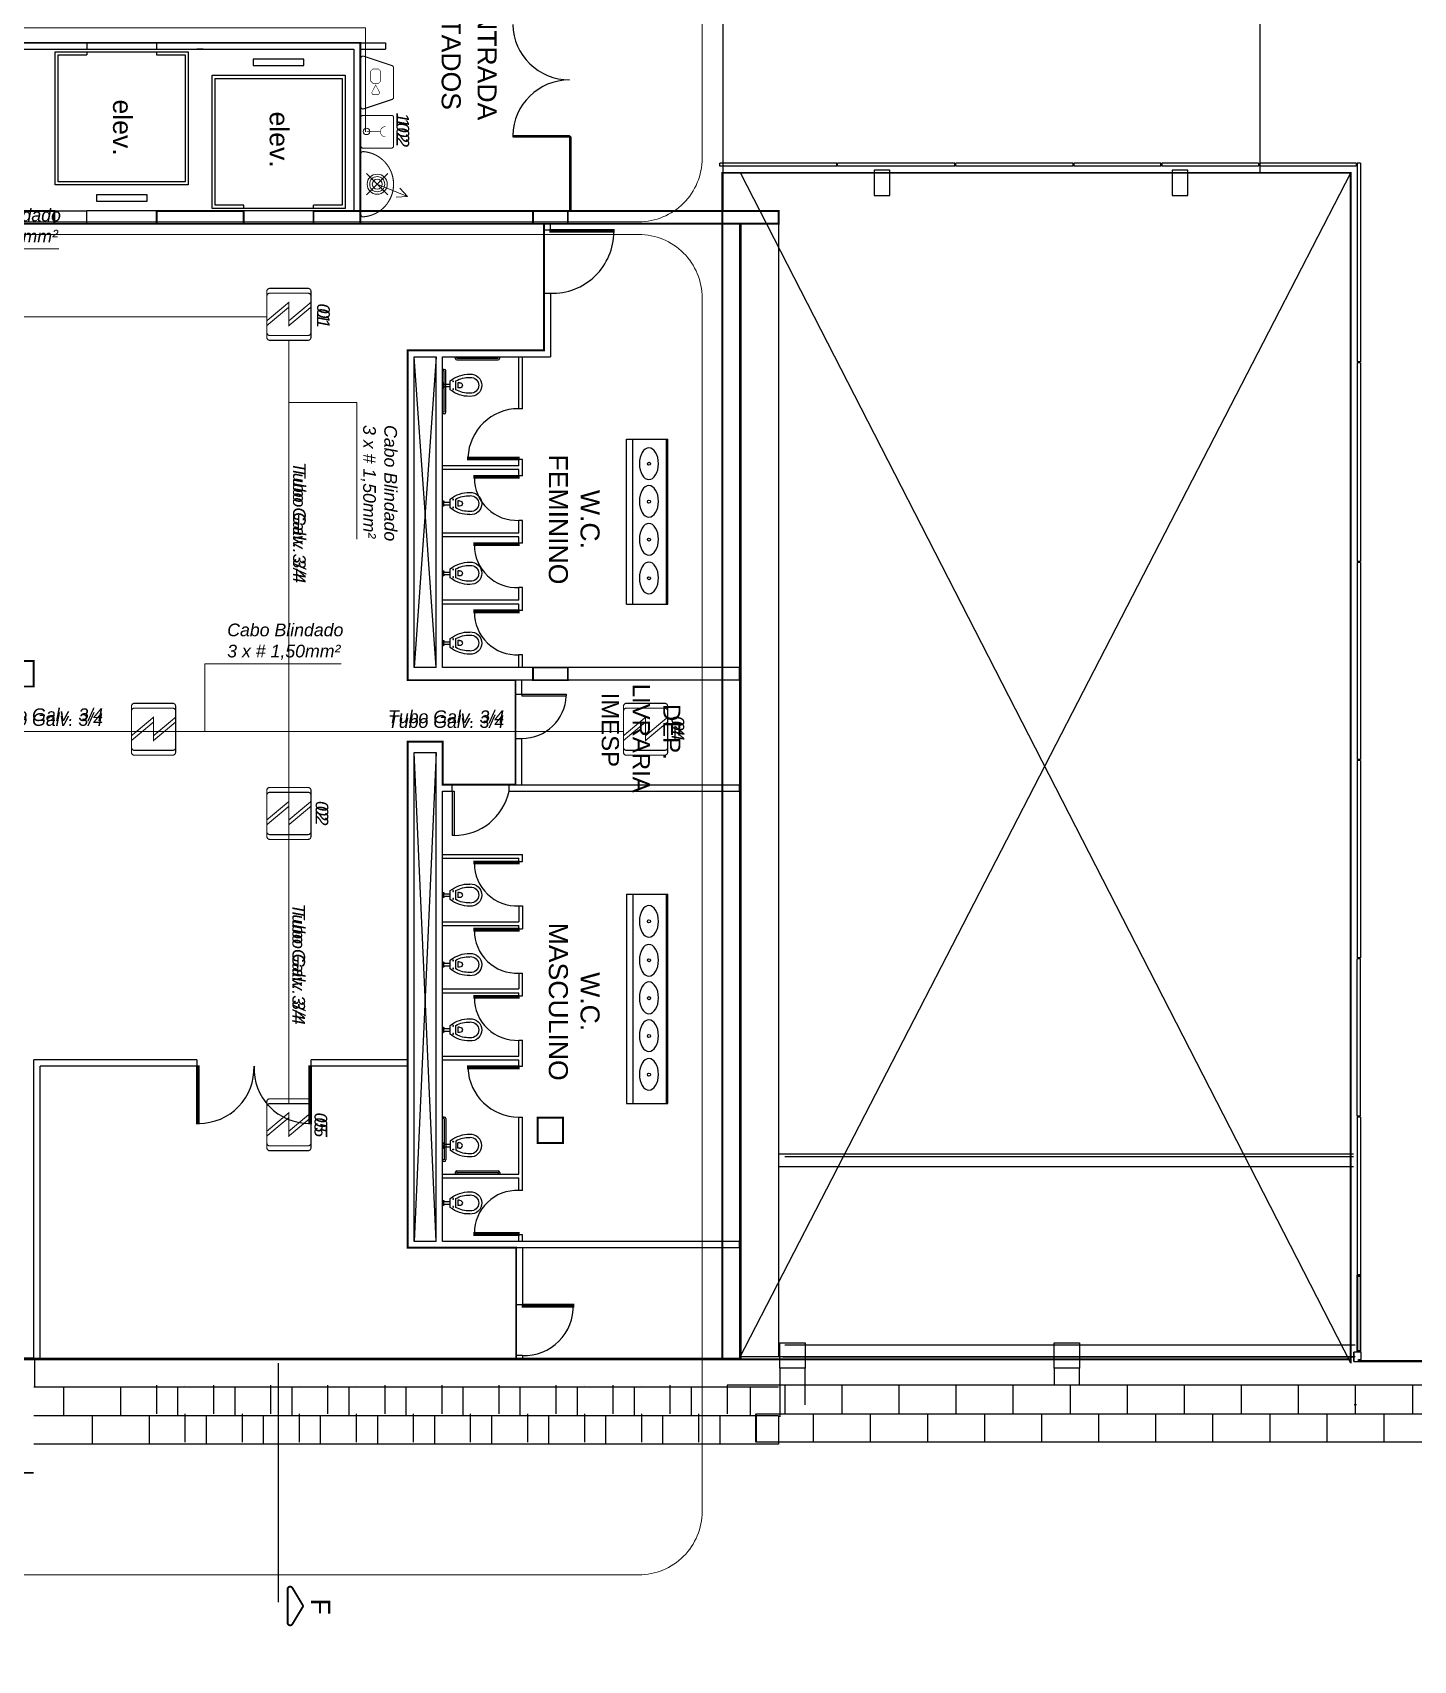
# Model space of a CAD drawing. Header units: metres. Extents: x -331 to 2982, y 362 to 2539.
# Drawn here: x 2846.48 to 2868.26, y 1292.08 to 1317.75 of the extents above; entities that cross this region are included whole.
import ezdxf
from ezdxf.enums import TextEntityAlignment as Align

# ---------------------------------------------------------------- set-up
doc = ezdxf.new("R2010")
doc.units = ezdxf.units.M
doc.layers.get('0').update_dxf_attribs({"color": 251})
for name, color, linetype in [('CX', 251, 'Continuous'), ('DET. FUMAÇA', 1, 'Continuous'), ('Div', 251, 'Continuous'), ('Est', 251, 'Continuous'), ('Pis', 251, 'Continuous')]:
    doc.layers.add(name, color=color, linetype=linetype)
doc.styles.add('ARIAL', font='arial.ttf')
doc.styles.add('DESTAQUE', font='arial.ttf', dxfattribs={"height": 0.4})
doc.styles.get("Standard").update_dxf_attribs({"font": 'arial.ttf', "height": 0.3})

# ---------------------------------------------------------------- blocks, each defined once
blk = doc.blocks.new('Detector de fumaça')
at = {"layer": 'DET. FUMAÇA', "linetype": 'Continuous', "lineweight": 15, "const_width": 0.0187}
blk.add_lwpolyline([(774.599, 539.816), (775.249, 539.816, -0.414214), (775.296, 539.769), (775.296, 539.167, -0.414214), (775.249, 539.12), (774.599, 539.12, -0.414214), (774.553, 539.167), (774.553, 539.769, -0.414214)], format="xyb", close=True, dxfattribs=at)
blk.add_lwpolyline([(774.773, 539.816), (775.064, 539.468), (774.773, 539.468), (775.064, 539.12)], dxfattribs=at)
blk = doc.blocks.new('WEW')
at = {"color": 1, "lineweight": 0, "true_color": 0xe60000}
for p, q in [((1781.244, 994.005), (1781.439, 994.482)), ((1781.439, 994.482), (1781.308, 994.36)), ((1781.439, 994.482), (1781.447, 994.302)), ((1781.075, 994.175), (1781.413, 993.836)), ((1781.413, 994.175), (1781.075, 993.836))]:
    blk.add_line(p, q, dxfattribs=at)
at = {"color": 1, "true_color": 0xe60000, "const_width": 0.0172}
for points in [[(1779.259, 993.747), (1780.023, 993.747, 0.511918), (1780.056, 993.793), (1779.907, 994.24, 0.322823), (1779.874, 994.263), (1779.408, 994.263, 0.322823), (1779.375, 994.24), (1779.226, 993.793, 0.511918)], [(1780.193, 994.263), (1780.641, 994.263, -0.414214), (1780.675, 994.229), (1780.675, 993.782, -0.414214), (1780.641, 993.747), (1780.193, 993.747, -0.414214), (1780.159, 993.782), (1780.159, 994.229, -0.414214)], [(1780.764, 993.748), (1781.724, 993.748, 0.435311), (1781.759, 993.784, 0.930949), (1780.73, 993.784, 0.435311)]]:
    blk.add_lwpolyline(points, format="xyb", close=True, dxfattribs=at)
at = {"color": 1, "true_color": 0xe60000, "const_width": 0.0086}
for points in [[(1779.463, 994.06), (1779.617, 994.06), (1779.652, 994.026), (1779.652, 993.936), (1779.617, 993.902), (1779.463, 993.902), (1779.428, 993.936), (1779.428, 994.026)], [(1779.832, 993.936), (1779.832, 994.026), (1779.802, 994.044), (1779.679, 993.981), (1779.802, 993.918)]]:
    blk.add_lwpolyline(points, close=True, dxfattribs=at)
for points in [[(1780.336, 994.135), (1780.338, 994.117), (1780.344, 994.099), (1780.351, 994.088), (1780.365, 994.073), (1780.373, 994.067), (1780.386, 994.06), (1780.397, 994.057), (1780.413, 994.055), (1780.421, 994.055), (1780.431, 994.056), (1780.45, 994.062), (1780.464, 994.07), (1780.477, 994.082), (1780.488, 994.096), (1780.494, 994.11), (1780.497, 994.122), (1780.498, 994.13), (1780.498, 994.136)], [(1780.417, 993.837), (1780.417, 994.055)]]:
    blk.add_lwpolyline(points, dxfattribs=at)
at = {"color": 1, "lineweight": 0, "true_color": 0xe60000}
for radius in [0.158, 0.119, 0.0774]:
    blk.add_circle((1781.244, 994.005), radius, dxfattribs=at)
blk = doc.blocks.new('derw')
at = {"layer": 'Div', "color": 2, "linetype": 'Continuous', "lineweight": 15}
blk.add_lwpolyline([(814.419, 2191.53), (814.419, 2192.589), (816.571, 2192.589)], dxfattribs=at)
at = {"layer": 'Div', "color": 2, "linetype": 'Continuous', "lineweight": 15, "insert": (814.772, 2193.224), "char_height": 0.2, "attachment_point": 1}
blk.add_mtext_dynamic_manual_height_columns('{\\fArial|b0|i1|c0|p34;Cabo Blindado \\P3 x # 1,50mm²}', width=13.3188, gutter_width=2.5, heights=[0], dxfattribs=at)
blk = doc.blocks.new('VASO-SAN')
for p, q in [((302.351, 172.465), (302.38, 172.465)), ((302.351, 172.383), (302.38, 172.383)), ((302.38, 172.465), (302.38, 172.383)), ((302.411, 172.354), (302.411, 172.494)), ((302.499, 172.354), (302.499, 172.494)), ((302.599, 172.444), (302.499, 172.444)), ((302.599, 172.404), (302.499, 172.404)), ((302.599, 172.444), (302.599, 172.455)), ((302.599, 172.404), (302.599, 172.444)), ((302.599, 172.404), (302.599, 172.393)), ((302.619, 172.464), (302.609, 172.464)), ((302.619, 172.383), (302.609, 172.383)), ((302.619, 172.424), (302.619, 172.464)), ((302.619, 172.424), (302.619, 172.383))]:
    blk.add_line(p, q)
for centre in [(302.453, 172.486), (302.453, 172.362)]:
    blk.add_circle(centre, 0.00707)
for centre, radius, start, end in [((302.178, 172.42), 0.179, 86.6811, 178.7962), ((302.178, 172.42), 0.129, 86.6811, 178.7962), ((302.205, 172.134), 0.464, 50.6979, 92.0637), ((302.205, 172.134), 0.414, 60.1325, 92.0637), ((302.178, 172.427), 0.179, 181.2038, 273.3189), ((302.178, 172.427), 0.129, 181.2038, 273.3189), ((302.205, 172.713), 0.464, 267.9363, 309.3021), ((302.205, 172.713), 0.414, 267.9363, 299.8675), ((302.349, 172.422), 0.043, 86.6811, 178.7962), ((302.349, 172.426), 0.043, 181.2038, 273.3189), ((302.609, 172.455), 0.00935, 90, 180), ((302.609, 172.393), 0.00935, 180, 270)]:
    blk.add_arc(centre, radius, start, end)
blk = doc.blocks.new('XR_BL2_3 PAV$0$perfil_cc')
at = {"layer": 'CX'}
for p, q in [((-0.115, 0.117), (-0.115, -0.029)), ((-0.115, -0.029), (-0.115, 0.117))]:
    blk.add_line(p, q, dxfattribs=at)
blk.add_lwpolyline([(0, 0.12), (-0.08, 0.12), (-0.115, 0.12), (-0.115, -0.029), (-0.085, -0.029), (-0.085, -0.028), (-0.04, -0.028), (-0.04, 0), (0, 0)], close=True, dxfattribs=at)
blk = doc.blocks.new('XR_BL2_2 PAV_REV02$0$PILAR_PASSARELA')
at = {"layer": 'Est'}
blk.add_lwpolyline([(-20, 12.5), (20, 12.5), (20, -12.5), (-20, -12.5)], close=True, dxfattribs=at)

msp = doc.modelspace()

# ---------------------------------------------------------------- linework, layer by layer
at = {"lineweight": 0}
for points in [[(2857.361, 1315.535), (2857.361, 1296.825), (2795.241, 1296.825), (2795.241, 1372.335)], [(2857.361, 1314.935), (2851.651, 1314.935), (2851.651, 1314.735), (2854.551, 1314.735), (2854.551, 1312.735), (2852.401, 1312.735), (2852.401, 1307.535), (2854.101, 1307.535), (2854.101, 1305.885), (2852.951, 1305.885), (2852.951, 1306.565), (2852.401, 1306.565), (2852.401, 1298.585), (2854.111, 1298.585), (2854.111, 1296.825)]]:
    msp.add_lwpolyline(points, dxfattribs=at)
for points in [[(2851.651, 1317.585), (2851.651, 1314.735), (2833.101, 1314.735), (2833.101, 1317.585)], [(2867.274, 1315.535), (2867.274, 1296.825), (2857.361, 1296.825), (2857.361, 1315.535)]]:
    msp.add_lwpolyline(points, close=True, dxfattribs=at)
at = {"layer": 'DET. FUMAÇA', "color": 3, "linetype": 'Continuous', "lineweight": 15}
msp.add_lwpolyline([(2840.416, 1415.312), (2830.547, 1415.312), (2830.547, 1414.611), (2801.798, 1414.611), (2801.798, 1396.91), (2830.488, 1396.91), (2830.488, 1317.82), (2851.735, 1317.82), (2851.735, 1316.183)], dxfattribs=at)
at = {"layer": 'DET. FUMAÇA', "color": 2, "linetype": 'Continuous', "lineweight": 15}
msp.add_circle((2851.75, 1316.188), 0.0504, dxfattribs=at)
at = {"layer": 'Div', "color": 150, "linetype": 'Continuous', "lineweight": 0}
for p, q in [((2850.179, 1313.266), (2832.423, 1313.266)), ((2850.526, 1312.894), (2850.526, 1300.857)), ((2855.804, 1306.723), (2832.075, 1306.723))]:
    msp.add_line(p, q, dxfattribs=at)
at = {"layer": 'Div', "lineweight": 0}
for p, q in [((2854.151, 1311.815), (2854.151, 1312.635)), ((2854.211, 1311.815), (2854.211, 1312.635)), ((2854.211, 1311.815), (2854.151, 1311.815)), ((2855.851, 1308.735), (2855.851, 1311.335)), ((2855.851, 1311.335), (2855.951, 1311.335)), ((2855.951, 1308.735), (2855.951, 1311.335)), ((2854.151, 1310.915), (2852.951, 1310.915)), ((2854.151, 1310.915), (2852.951, 1310.915)), ((2854.151, 1310.855), (2852.951, 1310.855)), ((2854.211, 1311.015), (2854.151, 1311.015)), ((2854.151, 1310.915), (2854.151, 1311.015)), ((2854.151, 1310.755), (2854.151, 1310.855)), ((2854.211, 1310.755), (2854.211, 1311.015)), ((2854.211, 1310.755), (2854.151, 1310.755)), ((2854.151, 1309.855), (2854.151, 1310.055)), ((2854.211, 1310.055), (2854.151, 1310.055)), ((2854.211, 1309.695), (2854.211, 1310.055)), ((2854.151, 1309.855), (2852.951, 1309.855)), ((2854.151, 1309.855), (2852.951, 1309.855)), ((2854.151, 1309.795), (2852.951, 1309.795)), ((2854.151, 1309.795), (2852.951, 1309.795)), ((2854.151, 1309.695), (2854.151, 1309.795)), ((2854.211, 1309.695), (2854.151, 1309.695)), ((2854.151, 1308.795), (2854.151, 1308.995)), ((2854.211, 1308.995), (2854.151, 1308.995)), ((2854.211, 1308.635), (2854.211, 1308.995)), ((2854.151, 1308.795), (2852.951, 1308.795)), ((2854.151, 1308.795), (2852.951, 1308.795)), ((2854.151, 1308.735), (2852.951, 1308.735)), ((2854.151, 1308.635), (2854.151, 1308.735)), ((2855.851, 1308.735), (2855.951, 1308.735)), ((2855.851, 1308.735), (2855.951, 1308.735)), ((2854.211, 1308.635), (2854.151, 1308.635)), ((2854.211, 1307.935), (2854.151, 1307.935)), ((2854.151, 1307.735), (2854.151, 1307.935)), ((2854.211, 1307.735), (2854.211, 1307.935)), ((2854.101, 1307.315), (2854.101, 1307.535)), ((2854.201, 1307.315), (2854.201, 1307.535)), ((2854.101, 1307.315), (2854.201, 1307.315)), ((2854.101, 1306.615), (2854.201, 1306.615)), ((2854.101, 1305.885), (2854.101, 1306.615)), ((2854.201, 1306.565), (2854.201, 1306.615)), ((2854.201, 1305.885), (2854.201, 1306.565)), ((2852.951, 1304.785), (2854.211, 1304.785)), ((2852.951, 1304.725), (2854.151, 1304.725)), ((2854.151, 1304.675), (2854.151, 1304.725)), ((2854.151, 1304.675), (2854.211, 1304.675)), ((2854.211, 1304.675), (2854.211, 1304.785)), ((2855.851, 1304.158), (2855.951, 1304.158)), ((2855.851, 1304.158), (2855.951, 1304.158)), ((2855.851, 1304.158), (2855.851, 1300.858)), ((2855.951, 1304.158), (2855.951, 1300.858)), ((2854.151, 1303.975), (2854.151, 1303.725)), ((2854.151, 1303.975), (2854.211, 1303.975)), ((2854.211, 1303.975), (2854.211, 1303.615)), ((2852.951, 1303.725), (2854.151, 1303.725)), ((2852.951, 1303.665), (2854.151, 1303.665)), ((2852.951, 1303.665), (2854.151, 1303.665)), ((2854.151, 1303.615), (2854.151, 1303.665)), ((2854.151, 1303.615), (2854.211, 1303.615)), ((2854.151, 1302.915), (2854.151, 1302.665)), ((2854.151, 1302.915), (2854.211, 1302.915)), ((2854.211, 1302.555), (2854.211, 1302.915)), ((2852.951, 1302.665), (2854.151, 1302.665)), ((2852.951, 1302.605), (2854.151, 1302.605)), ((2852.951, 1302.605), (2854.151, 1302.605)), ((2854.151, 1302.555), (2854.151, 1302.605)), ((2854.151, 1302.555), (2854.211, 1302.555)), ((2854.151, 1301.605), (2854.151, 1301.855)), ((2854.151, 1301.855), (2854.211, 1301.855)), ((2854.211, 1301.445), (2854.211, 1301.855)), ((2852.951, 1301.605), (2854.151, 1301.605)), ((2852.951, 1301.545), (2854.151, 1301.545)), ((2852.951, 1301.545), (2854.151, 1301.545)), ((2854.151, 1301.445), (2854.151, 1301.545)), ((2854.151, 1301.445), (2854.211, 1301.445)), ((2855.851, 1300.858), (2855.951, 1300.858)), ((2854.151, 1299.745), (2854.151, 1300.645)), ((2854.151, 1300.645), (2854.211, 1300.645)), ((2854.211, 1299.485), (2854.211, 1300.645)), ((2852.951, 1299.745), (2854.151, 1299.745)), ((2852.951, 1299.685), (2854.151, 1299.685)), ((2854.151, 1299.485), (2854.151, 1299.685)), ((2854.211, 1299.485), (2854.151, 1299.485)), ((2854.211, 1298.785), (2854.151, 1298.785)), ((2854.151, 1298.685), (2854.151, 1298.785)), ((2854.211, 1298.685), (2854.211, 1298.785))]:
    msp.add_line(p, q, dxfattribs=at)
at = {"layer": 'Div', "color": 230, "linetype": 'Continuous', "lineweight": 0}
for points in [[(2857.044, 1391.565), (2857.044, 1315.763, -0.414214), (2856.044, 1314.763), (2838.915, 1314.763, -0.414214), (2838.115, 1315.563), (2838.115, 1388.954, 0.414214)], [(2795.596, 1368.635), (2795.596, 1316.253, 0.414214), (2796.596, 1315.253), (2807.321, 1315.253, -0.414214), (2808.321, 1314.253), (2808.321, 1294.425, 0.443123), (2809.321, 1293.425), (2817.501, 1293.425, 0.444595), (2818.5, 1294.425), (2818.501, 1314.868, -0.414214), (2819.701, 1316.068), (2830.042, 1316.068, -0.414214), (2831.242, 1314.868), (2831.242, 1294.425, 0.414214), (2832.242, 1293.425), (2856.044, 1293.425, 0.414214), (2857.044, 1294.425), (2857.044, 1313.563, 0.414214), (2856.044, 1314.563), (2838.915, 1314.563, -0.414214), (2837.915, 1315.563), (2837.915, 1388.954, 0.414214)]]:
    msp.add_lwpolyline(points, format="xyb", dxfattribs=at)
at = {"layer": 'Div', "lineweight": 0, "ltscale": 0.8}
for points in [[(2853.351, 1311.045), (2853.351, 1311.015), (2854.151, 1311.015), (2854.151, 1311.045)], [(2853.451, 1310.755), (2853.451, 1310.725), (2854.151, 1310.725), (2854.151, 1310.755)], [(2853.451, 1309.695), (2853.451, 1309.665), (2854.151, 1309.665), (2854.151, 1309.695)], [(2853.451, 1308.635), (2853.451, 1308.605), (2854.151, 1308.605), (2854.151, 1308.635)], [(2853.451, 1304.675), (2853.451, 1304.645), (2854.151, 1304.645), (2854.151, 1304.675)], [(2853.451, 1303.615), (2853.451, 1303.585), (2854.151, 1303.585), (2854.151, 1303.615)], [(2853.451, 1302.555), (2853.451, 1302.525), (2854.151, 1302.525), (2854.151, 1302.555)], [(2853.351, 1301.415), (2853.351, 1301.445), (2854.151, 1301.445), (2854.151, 1301.415)], [(2853.451, 1298.785), (2853.451, 1298.815), (2854.151, 1298.815), (2854.151, 1298.785)]]:
    msp.add_lwpolyline(points, close=True, dxfattribs=at)
at = {"layer": 'Pis'}
for p, q in [((2857.377, 1314.935), (2857.377, 1321.885)), ((2865.847, 1315.535), (2865.847, 1321.215)), ((2845.964, 1317.585), (2847.339, 1317.585)), ((2845.964, 1317.485), (2851.551, 1317.485)), ((2847.339, 1317.585), (2847.339, 1317.485)), ((2847.339, 1317.485), (2848.439, 1317.485)), ((2848.439, 1317.585), (2849.176, 1317.585)), ((2848.439, 1317.585), (2848.439, 1317.485)), ((2849.076, 1317.585), (2852.051, 1317.585)), ((2849.176, 1317.485), (2849.076, 1317.485)), ((2851.551, 1317.485), (2851.551, 1314.935)), ((2851.651, 1317.485), (2851.651, 1314.935)), ((2851.651, 1317.485), (2852.051, 1317.485)), ((2852.051, 1317.585), (2852.051, 1317.485)), ((2846.839, 1317.445), (2847.339, 1317.445)), ((2846.839, 1315.345), (2846.839, 1317.445)), ((2846.889, 1317.395), (2847.339, 1317.395)), ((2846.889, 1315.395), (2846.889, 1317.395)), ((2847.339, 1317.445), (2847.339, 1317.395)), ((2847.339, 1317.445), (2848.439, 1317.445)), ((2848.439, 1317.445), (2848.439, 1317.395)), ((2848.439, 1317.445), (2848.939, 1317.445)), ((2848.439, 1317.395), (2848.889, 1317.395)), ((2848.889, 1317.395), (2848.889, 1315.395)), ((2848.939, 1317.445), (2848.939, 1315.345)), ((2850.764, 1317.33), (2849.964, 1317.33)), ((2849.964, 1317.33), (2849.964, 1317.23)), ((2849.964, 1317.23), (2850.764, 1317.23)), ((2850.764, 1317.23), (2850.764, 1317.33)), ((2849.314, 1314.975), (2849.314, 1317.075)), ((2849.314, 1317.075), (2851.414, 1317.075)), ((2849.364, 1315.025), (2849.364, 1317.025)), ((2849.364, 1317.025), (2851.364, 1317.025)), ((2851.364, 1317.025), (2851.364, 1315.025)), ((2851.414, 1317.075), (2851.414, 1314.975)), ((2854.056, 1316.125), (2854.056, 1316.105)), ((2854.056, 1316.125), (2854.951, 1316.125)), ((2854.056, 1316.105), (2854.951, 1316.105)), ((2854.951, 1316.125), (2854.951, 1316.105)), ((2854.971, 1316.105), (2854.951, 1316.105)), ((2854.951, 1316.105), (2854.951, 1314.935)), ((2854.971, 1316.105), (2854.971, 1314.935)), ((2857.321, 1315.64), (2857.321, 1315.69)), ((2859.171, 1315.69), (2857.321, 1315.69)), ((2859.171, 1315.64), (2859.171, 1315.69)), ((2859.179, 1315.64), (2859.179, 1315.69)), ((2861.029, 1315.69), (2859.179, 1315.69)), ((2861.029, 1315.64), (2861.029, 1315.69)), ((2861.045, 1315.64), (2861.045, 1315.69)), ((2862.895, 1315.69), (2861.045, 1315.69)), ((2862.895, 1315.64), (2862.895, 1315.69)), ((2862.911, 1315.64), (2862.911, 1315.69)), ((2864.279, 1315.69), (2862.911, 1315.69)), ((2864.279, 1315.64), (2864.279, 1315.69)), ((2864.295, 1315.69), (2864.295, 1315.64)), ((2865.821, 1315.69), (2864.295, 1315.69)), ((2865.821, 1315.69), (2865.821, 1315.64)), ((2865.837, 1315.69), (2865.837, 1315.64)), ((2867.363, 1315.69), (2865.837, 1315.69)), ((2867.363, 1315.69), (2867.363, 1315.64)), ((2867.429, 1315.69), (2867.379, 1315.69)), ((2867.379, 1315.69), (2867.379, 1312.557)), ((2867.429, 1315.69), (2867.429, 1312.557)), ((2859.171, 1315.64), (2857.321, 1315.64)), ((2857.631, 1315.535), (2859.756, 1315.535)), ((2857.634, 1296.845), (2867.274, 1315.535)), ((2867.274, 1296.765), (2857.651, 1315.535)), ((2861.029, 1315.64), (2859.179, 1315.64)), ((2860.006, 1315.535), (2864.456, 1315.535)), ((2862.895, 1315.64), (2861.045, 1315.64)), ((2864.279, 1315.64), (2862.911, 1315.64)), ((2865.821, 1315.64), (2864.295, 1315.64)), ((2864.706, 1315.535), (2867.274, 1315.535)), ((2867.363, 1315.64), (2865.837, 1315.64)), ((2867.274, 1315.535), (2867.274, 1296.765)), ((2848.939, 1315.345), (2846.839, 1315.345)), ((2848.889, 1315.395), (2846.889, 1315.395)), ((2848.289, 1315.19), (2847.489, 1315.19)), ((2847.489, 1315.19), (2847.489, 1315.09)), ((2848.289, 1315.09), (2848.289, 1315.19)), ((2846.826, 1314.935), (2847.339, 1314.935)), ((2847.339, 1314.735), (2847.339, 1314.935)), ((2848.439, 1314.935), (2847.339, 1314.935)), ((2847.489, 1315.09), (2848.289, 1315.09)), ((2848.439, 1314.735), (2848.439, 1314.935)), ((2848.439, 1314.935), (2849.814, 1314.935)), ((2849.814, 1314.975), (2849.314, 1314.975)), ((2849.814, 1315.025), (2849.364, 1315.025)), ((2849.814, 1314.975), (2849.814, 1315.025)), ((2850.914, 1314.975), (2849.814, 1314.975)), ((2850.914, 1314.935), (2849.814, 1314.935)), ((2849.814, 1314.735), (2849.814, 1314.935)), ((2850.914, 1314.975), (2850.914, 1315.025)), ((2851.364, 1315.025), (2850.914, 1315.025)), ((2851.414, 1314.975), (2850.914, 1314.975)), ((2850.914, 1314.735), (2850.914, 1314.935)), ((2850.914, 1314.935), (2851.551, 1314.935)), ((2851.651, 1314.935), (2858.251, 1314.935)), ((2858.251, 1314.735), (2858.251, 1314.935)), ((2847.339, 1314.735), (2846.826, 1314.735)), ((2848.439, 1314.735), (2847.339, 1314.735)), ((2849.176, 1314.735), (2848.439, 1314.735)), ((2849.814, 1314.735), (2849.076, 1314.735)), ((2851.651, 1314.735), (2850.914, 1314.735)), ((2851.651, 1314.735), (2858.251, 1314.735)), ((2854.551, 1314.635), (2854.551, 1314.735)), ((2854.551, 1314.635), (2854.651, 1314.635)), ((2854.651, 1314.635), (2854.651, 1314.735)), ((2857.634, 1314.735), (2857.634, 1296.845)), ((2857.654, 1314.735), (2857.654, 1306.835)), ((2858.251, 1314.735), (2858.251, 1296.864)), ((2854.551, 1313.635), (2854.651, 1313.635)), ((2854.551, 1313.635), (2854.551, 1312.735)), ((2854.651, 1313.635), (2854.651, 1312.635)), ((2852.401, 1312.735), (2854.551, 1312.735)), ((2852.401, 1307.535), (2852.401, 1312.735)), ((2852.851, 1312.635), (2852.501, 1307.735)), ((2852.851, 1307.735), (2852.501, 1312.635)), ((2852.501, 1312.635), (2852.851, 1312.635)), ((2852.501, 1307.735), (2852.501, 1312.635)), ((2852.851, 1307.735), (2852.851, 1312.635)), ((2852.951, 1312.635), (2854.651, 1312.635)), ((2852.951, 1307.735), (2852.951, 1312.635)), ((2853.151, 1312.61), (2853.151, 1312.635)), ((2853.176, 1312.611), (2853.176, 1312.635)), ((2853.176, 1312.585), (2853.827, 1312.585)), ((2853.177, 1312.61), (2853.826, 1312.61)), ((2853.827, 1312.611), (2853.827, 1312.635)), ((2853.852, 1312.61), (2853.852, 1312.635)), ((2854.151, 1311.815), (2854.151, 1312.635)), ((2854.211, 1311.815), (2854.211, 1312.635)), ((2852.976, 1312.436), (2852.951, 1312.436)), ((2852.975, 1312.411), (2852.951, 1312.411)), ((2852.976, 1311.761), (2852.976, 1312.41)), ((2853.001, 1311.76), (2853.001, 1312.411)), ((2867.429, 1312.557), (2867.379, 1312.557)), ((2867.429, 1312.541), (2867.379, 1312.541)), ((2867.379, 1312.541), (2867.379, 1309.408)), ((2867.429, 1312.541), (2867.429, 1309.408)), ((2854.211, 1311.815), (2854.151, 1311.815)), ((2852.975, 1311.76), (2852.951, 1311.76)), ((2852.976, 1311.735), (2852.951, 1311.735)), ((2855.851, 1308.735), (2855.851, 1311.335)), ((2855.851, 1311.335), (2855.951, 1311.335)), ((2855.951, 1308.735), (2855.951, 1311.335)), ((2855.951, 1311.335), (2856.501, 1311.335)), ((2856.481, 1308.735), (2856.481, 1311.335)), ((2856.501, 1308.735), (2856.501, 1311.335)), ((2854.151, 1310.915), (2852.951, 1310.915)), ((2854.151, 1310.915), (2852.951, 1310.915)), ((2854.151, 1310.855), (2852.951, 1310.855)), ((2854.211, 1311.015), (2854.151, 1311.015)), ((2854.151, 1310.915), (2854.151, 1311.015)), ((2854.151, 1310.755), (2854.151, 1310.855)), ((2854.211, 1310.755), (2854.211, 1311.015)), ((2854.211, 1310.755), (2854.151, 1310.755)), ((2854.151, 1309.855), (2854.151, 1310.055)), ((2854.211, 1310.055), (2854.151, 1310.055)), ((2854.211, 1309.695), (2854.211, 1310.055)), ((2854.151, 1309.855), (2852.951, 1309.855)), ((2854.151, 1309.855), (2852.951, 1309.855)), ((2854.151, 1309.795), (2852.951, 1309.795)), ((2854.151, 1309.795), (2852.951, 1309.795)), ((2854.151, 1309.695), (2854.151, 1309.795)), ((2854.211, 1309.695), (2854.151, 1309.695)), ((2867.429, 1309.408), (2867.379, 1309.408)), ((2867.429, 1309.392), (2867.379, 1309.392)), ((2867.379, 1309.392), (2867.379, 1306.283)), ((2867.429, 1309.392), (2867.429, 1306.283)), ((2854.151, 1308.795), (2854.151, 1308.995)), ((2854.211, 1308.995), (2854.151, 1308.995)), ((2854.211, 1308.635), (2854.211, 1308.995)), ((2854.151, 1308.795), (2852.951, 1308.795)), ((2854.151, 1308.795), (2852.951, 1308.795)), ((2854.151, 1308.735), (2852.951, 1308.735)), ((2854.151, 1308.635), (2854.151, 1308.735)), ((2855.851, 1308.735), (2855.951, 1308.735)), ((2855.851, 1308.735), (2855.951, 1308.735)), ((2855.951, 1308.735), (2856.501, 1308.735)), ((2854.211, 1308.635), (2854.151, 1308.635)), ((2852.851, 1307.735), (2852.501, 1307.735)), ((2857.634, 1307.735), (2852.951, 1307.735)), ((2854.211, 1307.935), (2854.151, 1307.935)), ((2854.151, 1307.735), (2854.151, 1307.935)), ((2854.211, 1307.735), (2854.211, 1307.935)), ((2857.634, 1307.535), (2857.634, 1307.735)), ((2857.634, 1307.535), (2852.401, 1307.535)), ((2854.101, 1307.315), (2854.101, 1307.535)), ((2854.201, 1307.315), (2854.201, 1307.535)), ((2857.634, 1307.535), (2855.551, 1307.535)), ((2854.101, 1307.315), (2854.201, 1307.315)), ((2854.201, 1307.315), (2854.901, 1307.315)), ((2854.201, 1307.315), (2854.201, 1307.285)), ((2854.201, 1307.285), (2854.901, 1307.285)), ((2854.901, 1307.315), (2854.901, 1307.285)), ((2857.654, 1306.835), (2857.654, 1296.825)), ((2852.401, 1298.585), (2852.401, 1306.565)), ((2852.401, 1306.565), (2852.951, 1306.565)), ((2852.951, 1305.885), (2852.951, 1306.565)), ((2854.101, 1306.615), (2854.201, 1306.615)), ((2854.101, 1305.885), (2854.101, 1306.615)), ((2854.201, 1306.565), (2854.201, 1306.615)), ((2854.201, 1305.885), (2854.201, 1306.565)), ((2852.851, 1306.395), (2852.501, 1298.685)), ((2852.851, 1298.685), (2852.501, 1306.395)), ((2852.501, 1298.685), (2852.501, 1306.395)), ((2852.501, 1306.395), (2852.851, 1306.395)), ((2852.851, 1298.685), (2852.851, 1306.395)), ((2867.429, 1306.283), (2867.379, 1306.283)), ((2867.429, 1306.267), (2867.379, 1306.267)), ((2867.379, 1306.267), (2867.379, 1303.158)), ((2867.429, 1306.267), (2867.429, 1303.158)), ((2852.951, 1305.885), (2853.101, 1305.885)), ((2852.951, 1298.685), (2852.951, 1305.785)), ((2852.951, 1305.785), (2853.101, 1305.785)), ((2852.951, 1305.785), (2853.101, 1305.785)), ((2852.951, 1298.685), (2852.951, 1305.785)), ((2853.101, 1305.885), (2853.051, 1305.885)), ((2853.101, 1305.785), (2853.101, 1305.885)), ((2853.101, 1305.785), (2853.101, 1305.085)), ((2853.101, 1305.785), (2853.131, 1305.785)), ((2853.131, 1305.785), (2853.131, 1305.085)), ((2854.051, 1305.885), (2854.001, 1305.885)), ((2854.001, 1305.885), (2854.051, 1305.885)), ((2854.001, 1305.785), (2854.001, 1305.885)), ((2854.001, 1305.885), (2857.634, 1305.885)), ((2854.001, 1305.785), (2854.151, 1305.785)), ((2854.001, 1305.785), (2857.634, 1305.785)), ((2855.551, 1305.885), (2857.634, 1305.885)), ((2857.634, 1305.785), (2857.634, 1305.885)), ((2853.131, 1305.085), (2853.101, 1305.085)), ((2852.951, 1304.785), (2854.211, 1304.785)), ((2852.951, 1304.725), (2854.151, 1304.725)), ((2854.151, 1304.675), (2854.151, 1304.725)), ((2854.151, 1304.675), (2854.211, 1304.675)), ((2854.211, 1304.675), (2854.211, 1304.785)), ((2855.851, 1304.158), (2855.951, 1304.158)), ((2855.851, 1304.158), (2855.951, 1304.158)), ((2855.851, 1304.158), (2855.851, 1300.858)), ((2855.951, 1304.158), (2855.951, 1300.858)), ((2855.951, 1304.158), (2856.501, 1304.158)), ((2856.481, 1300.858), (2856.481, 1304.158)), ((2856.501, 1300.858), (2856.501, 1304.158)), ((2854.151, 1303.975), (2854.151, 1303.725)), ((2854.151, 1303.975), (2854.211, 1303.975)), ((2854.211, 1303.975), (2854.211, 1303.615)), ((2852.951, 1303.725), (2854.151, 1303.725)), ((2852.951, 1303.665), (2854.151, 1303.665)), ((2852.951, 1303.665), (2854.151, 1303.665)), ((2854.151, 1303.615), (2854.151, 1303.665)), ((2854.151, 1303.615), (2854.211, 1303.615)), ((2867.429, 1303.158), (2867.379, 1303.158)), ((2867.429, 1303.142), (2867.379, 1303.142)), ((2867.379, 1300.657), (2867.379, 1303.142)), ((2867.429, 1300.657), (2867.429, 1303.142)), ((2854.151, 1302.915), (2854.151, 1302.665)), ((2854.151, 1302.915), (2854.211, 1302.915)), ((2854.211, 1302.555), (2854.211, 1302.915)), ((2852.951, 1302.665), (2854.151, 1302.665)), ((2852.951, 1302.605), (2854.151, 1302.605)), ((2852.951, 1302.605), (2854.151, 1302.605)), ((2854.151, 1302.555), (2854.151, 1302.605)), ((2854.151, 1302.555), (2854.211, 1302.555)), ((2854.151, 1301.605), (2854.151, 1301.855)), ((2854.151, 1301.855), (2854.211, 1301.855)), ((2854.211, 1301.445), (2854.211, 1301.855)), ((2849.076, 1301.545), (2846.501, 1301.545)), ((2846.501, 1296.845), (2846.501, 1301.545)), ((2849.076, 1301.545), (2849.076, 1301.445)), ((2852.401, 1301.545), (2850.876, 1301.545)), ((2850.876, 1301.445), (2850.876, 1301.545)), ((2852.951, 1301.605), (2854.151, 1301.605)), ((2852.951, 1301.545), (2854.151, 1301.545)), ((2852.951, 1301.545), (2854.151, 1301.545)), ((2854.151, 1301.445), (2854.151, 1301.545)), ((2849.076, 1301.445), (2846.601, 1301.445)), ((2846.601, 1296.845), (2846.601, 1301.445)), ((2850.007, 1301.445), (2850.006, 1301.445)), ((2852.401, 1301.445), (2850.876, 1301.445)), ((2854.151, 1301.445), (2854.211, 1301.445)), ((2855.851, 1300.858), (2855.951, 1300.858)), ((2855.951, 1300.858), (2856.501, 1300.858)), ((2852.976, 1300.645), (2852.951, 1300.645)), ((2852.975, 1300.62), (2852.951, 1300.62)), ((2852.976, 1300.619), (2852.976, 1299.97)), ((2853.001, 1300.62), (2853.001, 1299.969)), ((2854.151, 1299.745), (2854.151, 1300.645)), ((2854.151, 1300.645), (2854.211, 1300.645)), ((2854.211, 1299.485), (2854.211, 1300.645)), ((2867.429, 1300.657), (2867.379, 1300.657)), ((2867.429, 1300.641), (2867.379, 1300.641)), ((2867.379, 1300.641), (2867.379, 1298.155)), ((2867.429, 1300.641), (2867.429, 1298.155)), ((2858.251, 1300.064), (2867.317, 1300.064)), ((2867.317, 1300.016), (2858.347, 1300.016)), ((2852.975, 1299.969), (2852.951, 1299.969)), ((2852.976, 1299.944), (2852.951, 1299.944)), ((2852.951, 1299.745), (2854.151, 1299.745)), ((2853.151, 1299.77), (2853.151, 1299.745)), ((2853.176, 1299.795), (2853.827, 1299.795)), ((2853.176, 1299.769), (2853.176, 1299.745)), ((2853.177, 1299.77), (2853.826, 1299.77)), ((2853.827, 1299.769), (2853.827, 1299.745)), ((2853.852, 1299.77), (2853.852, 1299.745)), ((2858.251, 1299.864), (2867.317, 1299.864)), ((2852.951, 1299.685), (2854.151, 1299.685)), ((2854.151, 1299.485), (2854.151, 1299.685)), ((2854.211, 1299.485), (2854.151, 1299.485)), ((2854.211, 1298.785), (2854.151, 1298.785)), ((2854.151, 1298.685), (2854.151, 1298.785)), ((2854.211, 1298.685), (2854.211, 1298.785)), ((2852.901, 1298.585), (2852.401, 1298.585)), ((2852.851, 1298.685), (2852.501, 1298.685)), ((2857.634, 1298.585), (2852.901, 1298.585)), ((2857.634, 1298.685), (2852.951, 1298.685)), ((2854.111, 1298.585), (2854.111, 1297.685)), ((2854.211, 1298.585), (2854.211, 1297.685)), ((2857.634, 1298.585), (2857.634, 1298.685)), ((2867.429, 1298.155), (2867.379, 1298.155)), ((2854.211, 1297.685), (2854.111, 1297.685)), ((2858.271, 1297.085), (2858.671, 1297.085)), ((2858.271, 1296.685), (2858.271, 1297.085)), ((2858.347, 1297.054), (2867.347, 1297.054)), ((2858.671, 1297.085), (2858.671, 1296.685)), ((2862.599, 1297.085), (2862.999, 1297.085)), ((2862.599, 1296.685), (2862.599, 1297.085)), ((2862.999, 1297.085), (2862.999, 1296.685)), ((2846.501, 1296.845), (2838.701, 1296.845)), ((2846.501, 1296.845), (2857.634, 1296.845)), ((2846.501, 1296.825), (2857.654, 1296.825)), ((2846.521, 1296.385), (2846.521, 1296.825)), ((2850.359, 1296.765), (2850.359, 1292.993)), ((2854.111, 1296.885), (2854.111, 1296.845)), ((2854.211, 1296.885), (2854.111, 1296.885)), ((2854.211, 1296.885), (2854.211, 1296.845)), ((2858.315, 1296.864), (2857.654, 1296.864)), ((2858.271, 1296.685), (2858.271, 1295.916)), ((2858.671, 1296.685), (2858.271, 1296.685)), ((2858.671, 1296.685), (2858.271, 1296.685)), ((2858.315, 1296.864), (2867.317, 1296.864)), ((2867.347, 1296.864), (2858.315, 1296.864)), ((2858.671, 1296.106), (2858.671, 1296.685)), ((2862.999, 1296.685), (2862.599, 1296.685)), ((2862.599, 1296.685), (2862.599, 1296.416)), ((2862.999, 1296.685), (2862.599, 1296.685)), ((2862.999, 1296.416), (2862.999, 1296.685)), ((2848.437, 1296.416), (2848.437, 1295.966)), ((2848.887, 1296.416), (2848.887, 1296.416)), ((2849.337, 1296.416), (2849.337, 1295.966)), ((2850.237, 1296.416), (2850.237, 1295.966)), ((2850.691, 1296.416), (2850.691, 1296.416)), ((2851.137, 1296.416), (2851.137, 1295.966)), ((2851.591, 1296.416), (2851.591, 1296.416)), ((2852.037, 1296.416), (2852.037, 1295.966)), ((2852.937, 1296.416), (2852.937, 1295.966)), ((2853.837, 1296.416), (2853.837, 1295.966)), ((2854.737, 1296.416), (2854.737, 1295.966)), ((2855.184, 1296.416), (2855.184, 1296.416)), ((2855.637, 1296.416), (2855.637, 1295.966)), ((2856.084, 1296.416), (2856.084, 1296.416)), ((2856.537, 1296.416), (2856.537, 1295.966)), ((2881.297, 1296.416), (2857.437, 1296.416)), ((2857.437, 1296.416), (2857.437, 1295.966)), ((2858.347, 1296.416), (2858.347, 1295.966)), ((2859.247, 1296.416), (2859.247, 1295.966)), ((2860.147, 1296.416), (2860.147, 1295.966)), ((2861.047, 1296.416), (2861.047, 1295.966)), ((2861.947, 1296.416), (2861.947, 1295.966)), ((2862.847, 1296.416), (2862.847, 1295.966)), ((2863.747, 1296.416), (2863.747, 1295.966)), ((2864.194, 1296.416), (2864.194, 1296.416)), ((2864.647, 1296.416), (2864.647, 1295.966)), ((2865.547, 1296.416), (2865.547, 1295.966)), ((2866.447, 1296.416), (2866.447, 1295.966)), ((2867.347, 1296.416), (2867.347, 1295.966)), ((2868.247, 1296.416), (2868.247, 1295.966)), ((2868.247, 1296.416), (2868.247, 1295.966)), ((2857.801, 1296.385), (2846.501, 1296.385)), ((2846.521, 1296.385), (2846.521, 1296.385)), ((2846.971, 1296.385), (2846.971, 1295.935)), ((2847.421, 1296.385), (2847.421, 1296.385)), ((2847.871, 1296.385), (2847.871, 1295.935)), ((2848.321, 1296.385), (2848.321, 1296.385)), ((2848.771, 1296.385), (2848.771, 1295.935)), ((2849.221, 1296.385), (2849.221, 1296.385)), ((2849.671, 1296.385), (2849.671, 1295.935)), ((2850.121, 1296.385), (2850.121, 1296.385)), ((2850.571, 1296.385), (2850.571, 1295.935)), ((2851.021, 1296.385), (2851.021, 1296.385)), ((2851.471, 1296.385), (2851.471, 1295.935)), ((2851.921, 1296.385), (2851.921, 1296.385)), ((2852.371, 1296.385), (2852.371, 1295.935)), ((2852.821, 1296.385), (2852.821, 1296.385)), ((2853.271, 1296.385), (2853.271, 1295.935)), ((2853.721, 1296.385), (2853.721, 1296.385)), ((2854.171, 1296.385), (2854.171, 1295.935)), ((2854.621, 1296.385), (2854.621, 1296.385)), ((2855.071, 1296.385), (2855.071, 1295.935)), ((2855.521, 1296.385), (2855.521, 1296.385)), ((2855.971, 1296.385), (2855.971, 1295.935)), ((2856.421, 1296.385), (2856.421, 1296.385)), ((2856.871, 1296.385), (2856.871, 1295.935)), ((2857.321, 1296.385), (2857.321, 1296.385)), ((2858.251, 1296.385), (2857.801, 1296.385)), ((2857.801, 1296.385), (2857.801, 1295.935)), ((2857.801, 1295.935), (2846.501, 1295.935)), ((2847.421, 1295.935), (2847.421, 1295.485)), ((2848.321, 1295.935), (2848.321, 1295.485)), ((2848.887, 1295.966), (2848.887, 1295.516)), ((2849.221, 1295.935), (2849.221, 1295.485)), ((2849.787, 1295.966), (2849.787, 1295.516)), ((2850.121, 1295.935), (2850.121, 1295.485)), ((2850.687, 1295.966), (2850.687, 1295.516)), ((2851.021, 1295.935), (2851.021, 1295.485)), ((2851.587, 1295.966), (2851.587, 1295.516)), ((2851.921, 1295.935), (2851.921, 1295.485)), ((2852.487, 1295.966), (2852.487, 1295.516)), ((2852.821, 1295.935), (2852.821, 1295.485)), ((2853.387, 1295.966), (2853.387, 1295.516)), ((2853.387, 1295.966), (2853.387, 1295.516)), ((2853.721, 1295.935), (2853.721, 1295.485)), ((2854.287, 1295.966), (2854.287, 1295.516)), ((2854.621, 1295.935), (2854.621, 1295.485)), ((2855.187, 1295.966), (2855.187, 1295.516)), ((2855.521, 1295.935), (2855.521, 1295.485)), ((2856.087, 1295.966), (2856.087, 1295.516)), ((2856.421, 1295.935), (2856.421, 1295.485)), ((2856.987, 1295.966), (2856.987, 1295.516)), ((2857.321, 1295.935), (2857.321, 1295.485)), ((2858.251, 1295.935), (2857.801, 1295.935)), ((2857.887, 1295.966), (2857.887, 1295.516)), ((2857.897, 1295.966), (2869.338, 1295.966)), ((2857.897, 1295.966), (2857.897, 1295.516)), ((2858.251, 1295.935), (2858.251, 1295.485)), ((2858.797, 1295.966), (2858.797, 1295.516)), ((2859.697, 1295.966), (2859.697, 1295.516)), ((2860.597, 1295.966), (2860.597, 1295.516)), ((2861.497, 1295.966), (2861.497, 1295.516)), ((2862.397, 1295.966), (2862.397, 1295.516)), ((2862.397, 1295.966), (2862.397, 1295.516)), ((2863.297, 1295.966), (2863.297, 1295.516)), ((2864.197, 1295.966), (2864.197, 1295.516)), ((2865.097, 1295.966), (2865.097, 1295.516)), ((2865.997, 1295.966), (2865.997, 1295.516)), ((2866.897, 1295.966), (2866.897, 1295.516)), ((2867.367, 1296.106), (2867.327, 1296.106)), ((2867.347, 1295.966), (2881.297, 1295.966)), ((2867.719, 1295.966), (2881.297, 1295.966)), ((2867.797, 1295.966), (2867.797, 1295.516)), ((2858.251, 1295.485), (2846.501, 1295.485)), ((2881.297, 1295.516), (2857.897, 1295.516))]:
    msp.add_line(p, q, dxfattribs=at)
at = {"layer": 'Pis', "const_width": 0.03}
for points in [[(2857.361, 1315.535), (2857.361, 1296.825), (2795.241, 1296.825), (2795.241, 1372.335)], [(2846.276, 1314.935), (2846.826, 1314.935), (2846.826, 1314.835), (2846.826, 1314.735), (2846.276, 1314.735), (2846.276, 1314.935)], [(2857.361, 1314.935), (2851.651, 1314.935), (2851.651, 1314.735), (2854.551, 1314.735), (2854.551, 1312.735), (2852.401, 1312.735), (2852.401, 1307.535), (2854.101, 1307.535), (2854.101, 1305.885), (2852.951, 1305.885), (2852.951, 1306.565), (2852.401, 1306.565), (2852.401, 1298.585), (2854.111, 1298.585), (2854.111, 1296.825)], [(2854.376, 1314.935), (2854.926, 1314.935), (2854.926, 1314.835), (2854.926, 1314.735), (2854.376, 1314.735), (2854.376, 1314.835)], [(2854.376, 1314.835), (2854.376, 1314.935)], [(2854.376, 1307.735), (2854.926, 1307.735), (2854.926, 1307.635), (2854.926, 1307.535), (2854.376, 1307.535), (2854.376, 1307.735)], [(2846.501, 1295.035), (2846.301, 1295.035)]]:
    msp.add_lwpolyline(points, dxfattribs=at)
for points in [[(2851.651, 1317.585), (2851.651, 1314.735), (2833.101, 1314.735), (2833.101, 1317.585)], [(2867.274, 1315.535), (2867.274, 1296.825), (2857.361, 1296.825), (2857.361, 1315.535)], [(2849.814, 1314.935), (2849.814, 1314.735), (2848.439, 1314.735), (2848.439, 1314.935)], [(2858.251, 1314.935), (2858.251, 1314.735), (2850.914, 1314.735), (2850.914, 1314.935)], [(2854.651, 1314.635), (2854.651, 1314.605), (2855.651, 1314.605), (2855.651, 1314.635)], [(2853.351, 1311.045), (2853.351, 1311.015), (2854.151, 1311.015), (2854.151, 1311.045)], [(2853.451, 1310.755), (2853.451, 1310.725), (2854.151, 1310.725), (2854.151, 1310.755)], [(2853.451, 1309.695), (2853.451, 1309.665), (2854.151, 1309.665), (2854.151, 1309.695)], [(2853.451, 1308.635), (2853.451, 1308.605), (2854.151, 1308.605), (2854.151, 1308.635)], [(2846.101, 1307.835), (2846.501, 1307.835), (2846.501, 1307.435), (2846.101, 1307.435)], [(2853.451, 1304.675), (2853.451, 1304.645), (2854.151, 1304.645), (2854.151, 1304.675)], [(2853.451, 1303.615), (2853.451, 1303.585), (2854.151, 1303.585), (2854.151, 1303.615)], [(2853.451, 1302.555), (2853.451, 1302.525), (2854.151, 1302.525), (2854.151, 1302.555)], [(2849.076, 1301.445), (2849.106, 1301.445), (2849.106, 1300.545), (2849.076, 1300.545)], [(2850.876, 1301.445), (2850.846, 1301.445), (2850.846, 1300.545), (2850.876, 1300.545)], [(2850.876, 1301.445), (2850.846, 1301.445), (2850.846, 1300.545), (2850.876, 1300.545)], [(2853.351, 1301.415), (2853.351, 1301.445), (2854.151, 1301.445), (2854.151, 1301.415)], [(2854.451, 1300.635), (2854.851, 1300.635), (2854.851, 1300.235), (2854.451, 1300.235)], [(2853.451, 1298.785), (2853.451, 1298.815), (2854.151, 1298.815), (2854.151, 1298.785)], [(2867.379, 1298.139), (2867.429, 1298.139), (2867.429, 1296.955), (2867.379, 1296.955)], [(2854.211, 1297.655), (2854.211, 1297.685), (2855.011, 1297.685), (2855.011, 1297.655)], [(2867.399, 1296.8), (2869.035, 1296.8), (2869.035, 1296.79), (2867.399, 1296.79)]]:
    msp.add_lwpolyline(points, close=True, dxfattribs=at)
msp.add_lwpolyline([(2850.753, 1292.934), (2850.582, 1293.219, 0.760667), (2850.505, 1293.198), (2850.505, 1292.671, 0.760667), (2850.582, 1292.65), (2850.753, 1292.934)], format="xyb", dxfattribs=at)
at = {"layer": 'Pis'}
for centre in [(2856.205, 1310.947), (2856.205, 1310.349), (2856.205, 1309.752), (2856.205, 1309.142), (2856.205, 1303.731), (2856.205, 1303.118), (2856.205, 1302.52), (2856.205, 1301.923), (2856.205, 1301.313)]:
    msp.add_circle(centre, 0.0243, dxfattribs=at)
for centre, radius, start, end in [((2854.951, 1317.895), 0.895, 181.2801, 270), ((2854.951, 1316.105), 0.895, 90, 178.7199), ((2854.681, 1314.605), 0.97, 268.2551, 0), ((2853.176, 1312.61), 0.025, 180, 270), ((2853.178, 1312.612), 0.00182, 193.2302, 255.8594), ((2853.826, 1312.612), 0.00182, 284.1406, 346.7698), ((2853.827, 1312.61), 0.025, 270, 0), ((2852.974, 1312.41), 0.00182, 14.1406, 76.7698), ((2852.976, 1312.411), 0.025, 0, 90), ((2854.151, 1311.015), 0.801, 90, 177.8106), ((2852.974, 1311.762), 0.00182, 283.2302, 345.8594), ((2852.976, 1311.76), 0.025, 270, 0), ((2854.122, 1310.725), 0.671, 180, 272.5089), ((2854.122, 1309.665), 0.671, 180, 272.5089), ((2854.122, 1308.605), 0.671, 180, 272.5089), ((2854.201, 1307.315), 0.7, 270, 357.546), ((2853.131, 1305.976), 0.891, 269.9965, 347.6437), ((2854.122, 1304.645), 0.671, 180, 272.5089), ((2854.122, 1303.585), 0.671, 180, 272.5089), ((2854.122, 1302.525), 0.671, 180, 272.5089), ((2857.361, 1297.076), 5, 0, 0), ((2849.106, 1301.416), 0.871, 270, 1.942), ((2850.846, 1301.416), 0.871, 178.058, 270), ((2850.846, 1301.416), 0.871, 178.058, 270), ((2857.361, 1297.076), 4.4, 0, 0), ((2854.151, 1301.446), 0.801, 182.1894, 270), ((2852.974, 1300.618), 0.00182, 14.1406, 76.7698), ((2852.976, 1300.62), 0.025, 0, 90), ((2852.974, 1299.971), 0.00182, 283.2302, 345.8594), ((2852.976, 1299.969), 0.025, 270, 0), ((2853.176, 1299.77), 0.025, 90, 180), ((2853.178, 1299.768), 0.00182, 104.1406, 166.7698), ((2853.826, 1299.768), 0.00182, 13.2302, 75.8594), ((2853.827, 1299.77), 0.025, 0, 90), ((2854.122, 1298.815), 0.671, 87.4911, 180), ((2854.24, 1297.655), 0.771, 267.8389, 2.1611)]:
    msp.add_arc(centre, radius, start, end, dxfattribs=at)
at = {"layer": 'Pis', "extrusion": (0, 0, -1)}
for centre in [(2856.205, 1310.947), (2856.205, 1310.354), (2856.205, 1309.757), (2856.205, 1309.147), (2856.205, 1303.731), (2856.205, 1303.118), (2856.205, 1302.525), (2856.205, 1301.928), (2856.205, 1301.318)]:
    msp.add_ellipse(centre, major_axis=(0, 0.25), ratio=0.598195, dxfattribs=at)

# ---------------------------------------------------------------- block references
at = {"lineweight": 0, "rotation": 270}
msp.add_blockref('WEW', (1857.914, 3096.6), dxfattribs=at)
at = {"layer": 'DET. FUMAÇA', "linetype": 'Continuous', "lineweight": 0, "rotation": 270}
for p in [(2311.058, 2088.266), (2311.058, 2088.19), (2308.923, 2081.723), (2308.923, 2081.647), (2316.684, 2081.723), (2316.684, 2081.647), (2311.058, 2080.395), (2311.058, 2080.319), (2311.058, 2075.486), (2311.058, 2075.41)]:
    msp.add_blockref('Detector de fumaça', p, dxfattribs=at)
at = {"layer": 'Div', "color": 150, "linetype": 'Continuous', "lineweight": 15}
for p in [(2030.325, -878.254), (2034.781, -884.797)]:
    msp.add_blockref('derw', p, dxfattribs=at)
at = {"layer": 'Div', "color": 150, "linetype": 'Continuous', "lineweight": 15, "rotation": 270}
msp.add_blockref('derw', (659.007, 2126.33), dxfattribs=at)
at = {"layer": 'Pis', "xscale": -0.01000000000021828, "yscale": 0.01000000000021828, "zscale": 0.01000000000021828, "rotation": 89.99999999999997}
for p in [(2859.881, 1315.375), (2864.581, 1315.375)]:
    msp.add_blockref('XR_BL2_2 PAV_REV02$0$PILAR_PASSARELA', p, dxfattribs=at)
at = {"layer": 'Pis', "xscale": -1}
for p in [(3155.57, 1139.761), (3155.57, 1137.896), (3155.57, 1136.796), (3155.57, 1135.696), (3155.57, 1131.722), (3155.57, 1130.626), (3155.57, 1129.596), (3155.57, 1126.867)]:
    msp.add_blockref('VASO-SAN', p, dxfattribs=at)
at = {"layer": 'Pis'}
for name, p, rotation in [('VASO-SAN', (3155.57, 1472.619), 180), ('XR_BL2_3 PAV$0$perfil_cc', (2867.44, 1296.819), 0.0002944873043125211)]:
    msp.add_blockref(name, p, dxfattribs=dict(at, rotation=rotation))

# ---------------------------------------------------------------- texts
at = {"layer": 'Div', "color": 3, "linetype": 'Continuous', "lineweight": 0, "char_height": 0.2, "attachment_point": 1, "rotation": 270}
for s, insert in [('{\\fArial|b0|i1|c0|p34;102}', (2852.423, 1316.483)), ('{\\fArial|b0|i1|c0|p34;102}', (2852.423, 1316.407)), ('{\\fArial|b0|i1|c0|p34;01}', (2851.171, 1313.474)), ('{\\fArial|b0|i1|c0|p34;01}', (2851.171, 1313.398)), ('{\\fArial|b0|i1|c0|p34;04}', (2856.762, 1306.971)), ('{\\fArial|b0|i1|c0|p34;04}', (2856.762, 1306.895)), ('{\\fArial|b0|i1|c0|p34;02}', (2851.148, 1305.629)), ('{\\fArial|b0|i1|c0|p34;02}', (2851.148, 1305.553)), ('{\\fArial|b0|i1|c0|p34;05}', (2851.13, 1300.715)), ('{\\fArial|b0|i1|c0|p34;05}', (2851.13, 1300.639))]:
    msp.add_mtext_dynamic_manual_height_columns(s, width=13.3188, gutter_width=2.5, heights=[0], dxfattribs=dict(at, insert=insert))
at = {"layer": 'Div', "color": 2, "linetype": 'Continuous', "lineweight": 0, "char_height": 0.2, "attachment_point": 1, "rotation": 270}
for insert in [(2850.791, 1310.973), (2850.791, 1310.897), (2850.781, 1304.01), (2850.781, 1303.934)]:
    msp.add_mtext_dynamic_manual_height_columns('{\\fArial|b0|i1|c0|p34;Tubo Galv. 3/4 }', width=13.3188, gutter_width=2.5, heights=[0], dxfattribs=dict(at, insert=insert))
at = {"layer": 'Div', "color": 2, "linetype": 'Continuous', "lineweight": 0, "char_height": 0.2, "attachment_point": 1}
for insert in [(2845.761, 1307.09), (2845.761, 1307.014), (2852.089, 1307.058), (2852.089, 1306.982)]:
    msp.add_mtext_dynamic_manual_height_columns('{\\fArial|b0|i1|c0|p34;Tubo Galv. 3/4 }', width=13.3188, gutter_width=2.5, heights=[0], dxfattribs=dict(at, insert=insert))
at = {"layer": 'Pis'}
for s, height, style, p in [('SRS. DEPUTADOS', 0.3, 'DESTAQUE', (2852.936, 1320.229)), ('HALL DE ENTRADA', 0.3, 'DESTAQUE', (2853.502, 1320.229)), ('elev.', 0.3, 'ARIAL', (2847.752, 1316.691)), ('elev.', 0.3, 'ARIAL', (2850.223, 1316.501)), ('LIVRARIA', 0.27, 'DESTAQUE', (2855.95, 1307.479)), ('IMESP', 0.27, 'DESTAQUE', (2855.461, 1307.338)), ('DEP. ', 0.27, 'DESTAQUE', (2856.431, 1307.16))]:
    msp.add_text(s, height=height, rotation=270, dxfattribs=dict(at, style=style)).set_placement(p)
at = {"layer": 'Pis', "char_height": 0.3, "width": 2.2626, "attachment_point": 8, "rotation": 270, "style": 'DESTAQUE'}
for s, insert in [('W.C.\\PFEMININO', (2854.622, 1310.069)), ('W.C.\\PMASCULINO', (2854.622, 1302.464))]:
    msp.add_mtext(s, dxfattribs=dict(at, insert=insert))
at = {"layer": 'Pis', "style": 'ARIAL'}
msp.add_attdef('F', text='A', height=0.3, rotation=270, dxfattribs=at).set_placement((2851.027, 1292.924), align=Align.MIDDLE_CENTER)

doc.saveas('drawing.dxf')
